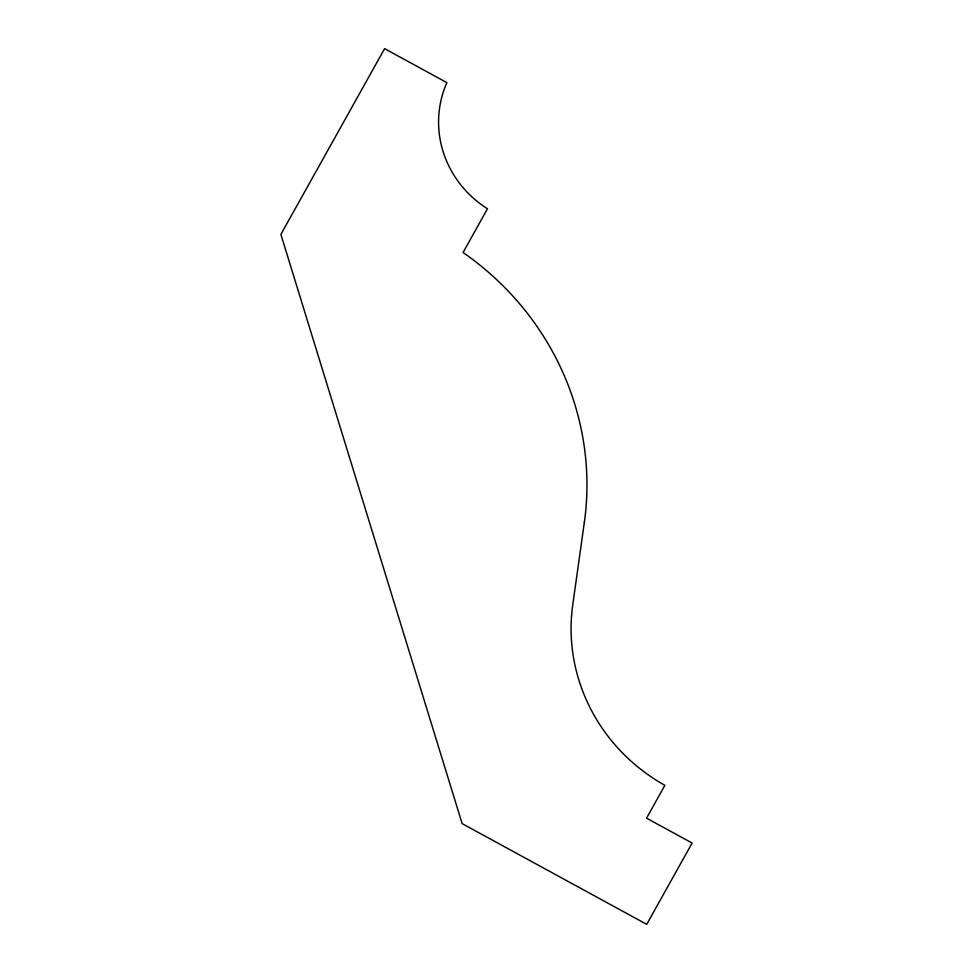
<?xml version="1.0" encoding="UTF-8"?>
<svg xmlns="http://www.w3.org/2000/svg" width="973" height="973" viewBox="0 0 973 973"><rect width="100%" height="100%" fill="white"/><g stroke="black" fill="none" stroke-linecap="round" stroke-linejoin="round"><path stroke-width="1.46" d="M584.335 522.404L572.732 604.963A181.842 175.395 21.1 0 0 664.887 785.333L646.546 818.171L692.119 843.044L646.717 924.35L462.139 823.608L280.881 234.408L384.615 48.65L446.899 82.644A103.904 100.231 21.1 0 0 487.497 208.745L463.051 252.518A287.412 277.22 21.1 0 1 584.335 522.404"/></g></svg>
